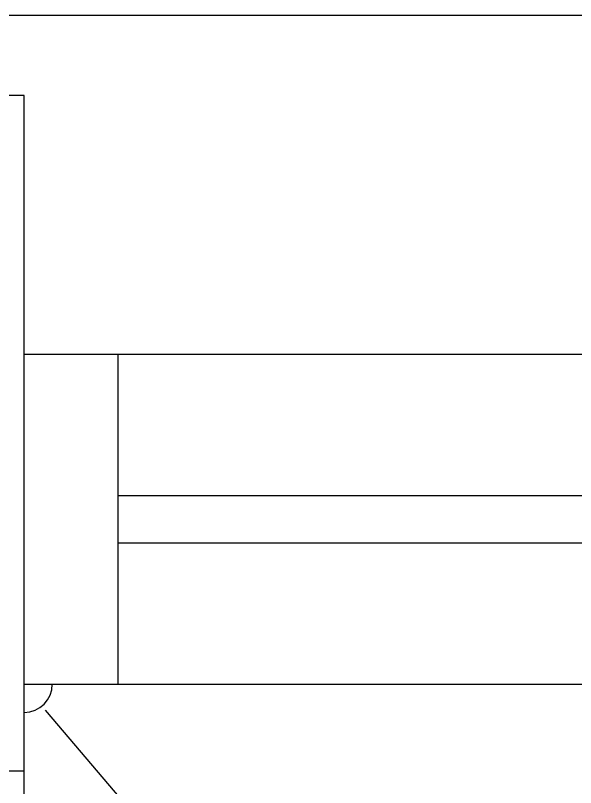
# Model space of a CAD drawing. Extents: x -248860 to 1018944, y -1060852 to 188626.
# Drawn here: x 919172 to 920776, y 39644 to 41855 of the extents above; entities that cross this region are included whole.
import ezdxf

# ---------------------------------------------------------------- set-up
doc = ezdxf.new("R2010")
doc.units = 0
doc.header["$LTSCALE"] = 1000
doc.header["$MEASUREMENT"] = 0
for name, color, linetype in [('03', 3, 'CONTINUOUS'), ('09', 2, 'CONTINUOUS'), ('253', 253, 'CONTINUOUS')]:
    doc.layers.add(name, color=color, linetype=linetype)

msp = doc.modelspace()

# ---------------------------------------------------------------- linework, layer by layer
at = {"layer": '03'}
for p, q in [((923824.7, 41855.4), (911328.2, 41855.4)), ((919196.3, 40885.2), (923848.5, 40885.2)), ((919466.3, 39940.2), (919466.3, 40885.2)), ((919466.3, 40480.2), (924040.8, 40480.2)), ((919466.3, 40345.2), (923753.8, 40345.2)), ((919196.3, 39940.2), (923848.5, 39940.2)), ((919257.1, 39865.2), (920483.6, 38425.2))]:
    msp.add_line(p, q, dxfattribs=at)
msp.add_arc((919196.3, 39940.2), 81, 270, 0, dxfattribs=at)
at = {"layer": '09'}
for p, q in [((919196.3, 41626.2), (918159.6, 41626.2)), ((919196.3, 38781), (919196.3, 41626.2))]:
    msp.add_line(p, q, dxfattribs=at)
at = {"layer": '253'}
msp.add_line((919100.9, 39691.8), (919196.3, 39691.8), dxfattribs=at)

doc.saveas('drawing.dxf')
